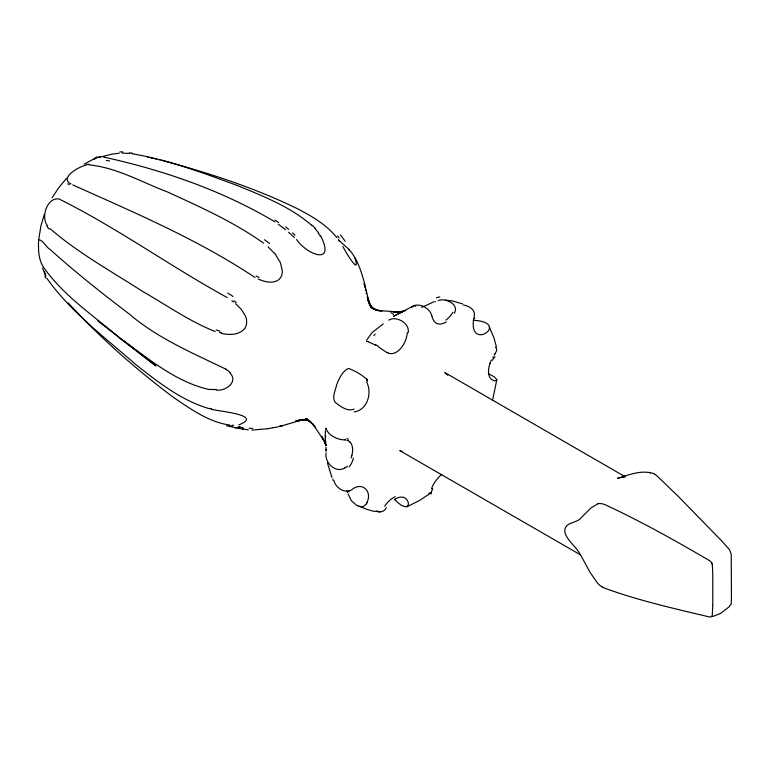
<?xml version="1.0" encoding="UTF-8"?>
<svg xmlns="http://www.w3.org/2000/svg" width="770" height="770" viewBox="0 0 770 770"><rect width="100%" height="100%" fill="white"/><g stroke="black" fill="none" stroke-linecap="round" stroke-linejoin="round"><path stroke-width="1.16" d="M44.429 271.387L45.902 276.507M492.521 400.41L496.852 379.62L494.167 376.78L488.575 373.787M712.779 604.575L712.789 576.518M712.779 605.095L712.308 614.787A7.286 4.87 50.5 0 1 711.875 616.038M731.452 596.182L731.221 554.881A14.88 6.969 68 0 0 731.134 554.025L729.469 549.636L722.289 541.56L678.553 496.64L656.993 475.889A42.225 19.76 68 0 0 656.271 475.321L654.885 474.349M731.452 596.673L731.259 602.766A17.681 8.277 68 0 1 731.125 604.065A8.277 3.869 68 0 1 731.009 604.556L729.623 605.663M488.526 370.341L488.584 369.619M325.469 431.21L325.498 430.882A12.012 1.376 85.3 0 0 325.267 435.666M44.294 214.474L40.945 225.735L38.596 240.202C38.259 249.124 38.336 258.643 43.053 266.555C62.928 295.266 92.949 315.2 119.215 337.568L155.915 365.962L97.809 320.897M496.871 379.88C494.85 382.709 489.412 378.686 489.114 375.635A19.009 10.973 -60.1 0 1 488.863 374.749L488.536 372.411A19.134 11.05 -60 0 1 488.7 368.609L489.325 365.519A19.048 10.896 -60.2 0 1 489.672 364.412L489.97 363.44M38.615 240.105C41.975 238.527 46.412 247.738 50.098 249.432C75.373 272.282 102.169 293.409 129.273 314.035C157.84 338.434 192.452 352.891 225.697 369.08M408.225 332.525L408.331 331.745A15.554 14.091 -26.8 0 0 408.341 331.167C408.668 322.774 396.069 315.536 388.735 320.137M474.089 316.913C476.399 310.281 468.901 305.555 463.194 305.016M473.704 318.799C468.122 352.853 512.166 322.11 473.252 320.31M351.842 455.522L351.688 456.081A19.115 11.155 -59.7 0 1 351.361 457.178L351.101 457.9M325.854 428.572L325.912 428.37A25.593 0.799 -84.6 0 1 325.931 428.957M432.297 489.72L431.007 492.848L428.823 493.175M432.442 489.191L432.644 488.478M366.713 340.09L371.977 332.717L383.287 323.833M367.117 502.165C372.516 490.519 361.236 481.24 351.582 489.874C344.825 494.022 335.393 487.699 333.872 480.442M491.395 360.004L490.384 362.324A19.048 10.665 -60.5 0 0 490.038 363.43M454.329 313.275C459.546 304.275 445.512 297.576 438.265 300.598M366.376 503.85L363.353 506.756L358.685 506.285M492.838 357.309L493.195 356.703M52.09 197.832L58.847 187.534L66.557 178.322M494.138 355.182L494.879 354.036M494.956 353.921L496.804 350.389L496.246 347.982M244.677 328.434L244.379 328.829A12.06 11.935 55 0 1 242.512 330.705C236.737 335.2 228.074 335.008 221.077 333.285M386.425 507.661C384.663 511.28 380.399 513.244 376.819 510.866M411.122 307.625L413.683 305.757M582.466 516.429L591.139 507.805L597.818 503.878M582.178 516.747L579.916 519.067A25.526 17.075 50.5 0 1 578.174 520.289L577.5 520.655A34.833 23.302 50.5 0 1 577.028 520.886L569.531 523.831A34.843 23.312 50.5 0 0 568.404 524.437C558.365 531.406 571.812 542.812 576.384 548.798A39.973 26.748 50.5 0 1 577.308 549.963L578.106 551.041A26.045 17.431 50.5 0 1 580.234 554.294L590.118 572.408L597.337 582.871A14.803 9.904 50.5 0 0 602.332 587.077M729.613 606.433L720.922 613.228L712.808 616.491M344.893 467.794C336.105 473.925 324.074 462.578 326.143 452.847M430.853 492.973L419.246 500.673L406.714 506.795L404.106 506.477L400.698 504.899L394.24 499.307M94.094 159.255L96.991 157.224L100.447 156.888M94.171 159.207L96.933 157.244L84.257 164.106M407.243 506.622C410.593 503.445 406.156 496.592 401.69 497.112A19.115 11.04 -60 0 0 394.952 499.201M354.104 409.101C347.366 411.96 340.638 406.377 335.489 402.643C331.312 397.493 335.614 390.323 336.731 384.615C339.098 378.494 342.342 371.39 348.396 368.378C354.71 370.726 361.072 374.23 366.135 378.792M414.27 305.507L393.518 316.268L402.412 311.898M434.809 301.773L435.464 301.532M400.477 312.418L405.761 310.493M414.395 305.459C421.546 303.621 430.064 308.751 431.883 315.941M279.693 426.455L300.541 420.372L295.459 421.209L307.913 419.178L298.644 420.102L306.2 419.891L302.138 419.429L309.145 420.613L305.488 419.592L310.897 421.902M278.471 426.705L272.965 427.774M272.455 427.87L269.259 428.457M403.336 311.253L397.984 312.225L403.461 311.33L393.374 312.014L398.244 311.86L377.81 310.541L381.862 311.003L373.44 309.001L377.108 310.021L370.139 306.97L375.731 310.108M238.806 424.867C265.024 414.751 215.696 411.093 211.24 409.178M268.826 428.534L268.181 428.649M267.748 428.726L251.867 430.112M623.719 476.9L617.386 478.334C628.07 475.196 639.042 470.508 650.419 472.732M98.627 157.475L111.919 154.173L119.254 153.191M86.548 165.049C80.128 165.848 58.462 178.005 71.013 183.992M216.12 390.024C225.389 391.632 238.902 381.814 229.806 372.767M89.06 164.867C116.684 167.562 141.642 182.163 167.234 191.865C200.219 206.976 233.762 221.924 263.417 243.079M281.522 425.829L282.301 425.839M281.425 425.829L279.837 425.829M122.112 153.086L129.196 153.413M97.405 157.581L96.856 157.523M233.608 425.29L232.261 425.252M344.026 439.882C337.183 439.564 329.483 435.724 326.509 429.785M344.604 439.93L345.191 439.997M103.536 157.07C163.086 170.006 222.338 190.527 274.832 221.789M229.912 425.079C208.824 422.133 190.787 409.149 173.616 397.484C136.405 369.706 101.428 338.723 69.839 304.679M248.296 429.862L242.848 428.986M445.435 300.136L452.163 300.906L462.568 303.881M623.19 476.803L625.019 477.015M379.86 511.896L373.142 511.126L366.847 509.374L356.645 505.341L351.37 500.702L348.04 493.878M131.978 153.721C168.284 159.9 203.068 172.894 237.506 185.589C263.35 196.215 290.3 206.755 311.658 225.321M209.642 389.62C175.801 382.238 148.417 358.454 120.871 338.848M147.513 157.244L148.918 157.494M243.166 429.285L226.601 425.743M150.689 157.821L152.749 158.235M154.25 158.553L156.406 159.034M158.485 159.506L159.515 159.756M161.074 160.122L162.624 160.506M163.134 160.632C209.026 173.058 254.6 187.832 297.403 208.689C311.85 216.216 326.547 224.676 336.817 237.641M209.854 408.822C181.739 400.891 158.293 382.238 135.713 364.508C104.836 337.347 70.744 312.023 46.778 278.191M346.904 440.315L347.809 440.623M238.584 427.889L237.93 427.687M402.219 451.499L399.794 450.604L580.137 554.65M387.127 352.737L378.657 347.01M368.031 341.668L375.895 345.278M367.925 341.63L367.377 341.428M215.177 331.543C189.381 321.321 166.522 305.055 142.527 291.378C111.188 271.194 78.078 252.945 49.819 228.459M624.701 476.37L622.815 475.648L625.125 476.726L444.848 372.574L447.736 375.173M258.142 279.01C264.072 281.599 271.483 283.861 277.566 280.482A10.713 9.885 29 0 0 280.617 277.518L281.089 276.69A12.445 11.483 28.7 0 0 281.907 274.476L282.022 274.005A16.536 15.265 26.6 0 0 282.224 270.337L280.396 262.599L275.439 254.485M310.31 421.585L305.623 418.707L311.754 423.211L309.039 420.555L314.988 426.84L312.553 423.558L323.91 440.594L321.61 436.301L326.066 445.378L324.112 440.19L325.931 445.31M72.727 184.867C134.875 212.867 198.102 239.528 254.986 277.489M602.342 587.048L603.468 587.674A26.093 17.46 50.5 0 0 603.921 587.905C638.06 600.417 673.865 608.521 709.209 616.885A6.102 4.081 50.5 0 0 711.952 616.385M227.246 297.567C170.237 266.362 117.156 227.814 58.992 198.968C46.98 197.12 40.541 217.554 47.586 225.908M278.336 224.234L285.651 229.826M231.866 300.762L233.435 301.946M370.832 306.402L373.546 309.059L369.022 303.592L371.458 306.874L367.858 300.223L370.851 306.47L375.548 309.935M338.415 239.99L348.82 249.249M226.236 369.485L227.458 370.466M235.591 303.688L241.318 309.425L245.149 315.517A17.431 17.209 55.9 0 1 246.631 320.166M288.529 232.242L294.409 237.535M268.124 246.929L274.563 253.426M296.489 239.508C307.211 254.88 335.662 265.785 320.772 236.024M349.927 441.999L350.6 442.74A19.106 11.136 -58.7 0 1 350.985 443.337L351.207 443.645A19.106 11.069 -59.9 0 1 351.861 455.513M495.505 347.097L496.015 347.674M315.007 228.613L318.732 233.031M69.531 304.333L68.27 302.86M349.628 250.163C358.281 260.231 361.89 273.648 365.327 286.142M338.434 239.759L339.349 241.039M342.939 246.525C343.507 248.45 361.063 278.22 355.057 258.094M366.722 379.62L367.049 380.207M489.258 326.817L493.955 337.905L496.342 346.558M711.875 563.409L711.913 563.505A7.382 4.938 50.5 0 1 712.308 565.045M42.562 268.085L45.43 275.439M370.553 305.719L367.223 296.912L369.042 301.725L365.269 286.835M331.937 477.458L327.491 463.078M363.864 283.668L364.2 284.708M347.588 492.454L347.068 490.769M431.951 316.172C432.721 319.897 435.127 324.103 439.449 324.045A19.115 11.03 -60 0 0 446.186 321.927M364.556 285.901L364.999 287.547M326.133 428.303L326.355 429.304M365.404 289.279L365.692 290.608M712.317 565.045L712.375 565.421A18.114 12.118 50.5 0 1 712.423 565.767L712.789 575.768M366.135 293.062L366.25 293.745M325.585 440.401L325.806 444.252M325.508 438.977L325.479 438.351M326.047 449.699L326.085 451.21M650.679 473.088A17.441 8.162 68 0 1 654.866 474.156M712.029 563.361A5.188 3.465 50.5 0 0 709.507 560.627C675.473 540.694 640.823 521.261 605.008 504.668A17.46 11.685 50.5 0 0 597.722 503.667M69.29 184.742A78.184 15.929 8 0 1 67.799 183.828M259.067 277.364A40.897 23.793 21.5 0 1 256.131 275.968M274.688 253.292A51.032 45.979 -80.4 0 1 275.564 254.36M264.514 239.759A88.175 65.806 71.3 0 1 269.548 243.551M86.644 164.424A46.46 30.906 -71.4 0 1 89.147 164.405M373.873 335.595A27.951 3.398 -45 0 1 375.163 334.026M366.78 341.331A25.035 3.244 -9.8 0 1 366.741 341.235M366.722 341.437A22.965 2.349 -0.8 0 1 366.713 341.36M375.548 344.69A20.896 5.428 41.1 0 1 378.349 346.404M388.407 352.901A18.211 11.396 -88 0 1 387.195 352.419M407.378 332.698A19 11.896 -71.5 0 1 388.735 353.286M390.688 312.793A27.441 9.25 -52.1 0 1 393.508 314.632M106.356 160.401A48.231 9.51 20.1 0 1 109.513 160.92M275.092 220.153A171.614 110.36 67.4 0 1 278.653 222.578M285.689 226.919A94.806 45.055 56.2 0 1 288.712 229.364M292.465 232.896A58.818 10.357 46.8 0 1 294.997 235.216M318.27 233.32A56.585 47.066 -13.5 0 1 320.407 236.217M311.821 225.129A88.608 75.402 -50 0 1 315.305 228.295M129.466 152.835A116.694 81.389 -38.3 0 1 132.257 153.172M119.87 151.931A47.413 27.749 -26.4 0 1 122.805 151.902M414.953 306.373A23.456 7.989 14.9 0 1 415.771 306.171M452.924 312.274A18.624 10.79 -60.2 0 1 445.936 320.05M436.455 297.692A24.072 13.437 -37.7 0 1 439.843 296.96M433.693 301.782A25.16 3.85 -24 0 1 421.662 307.297M337.501 235.861A58.135 33.36 74.1 0 1 339.204 237.997M340.388 234.917A43.659 19.596 68.2 0 1 345.124 241.299M348.502 249.355A75.518 47.201 4.4 0 1 349.32 250.26M474.561 317.654A13.36 2.464 -80.3 0 1 474.33 318.693M474.089 318.154A16.103 1.261 -77 0 1 474.195 317.644M494.225 357.79A18.124 3.763 -59.5 0 1 494.898 356.693M492.396 360.293A18.952 7.941 -61.2 0 1 493.676 357.906M48.914 228.94A81.052 47.153 -21.6 0 1 46.922 226.226M219.633 330.975A56.739 41.821 -1.8 0 1 216.187 329.945M221.327 332.659A49.328 40.492 -8.1 0 1 219.354 332.159M246.544 320.57A11.675 11.56 52.1 0 1 244.773 328.501M233.993 300.8A48.366 35.227 51.4 0 1 236.236 302.581M227.833 293.12A63.121 37.422 47.1 0 1 233.031 296.489M366.655 382.064A18.98 15.063 -84.6 0 1 367.213 401.189A18.98 15.063 -84.6 0 1 354.142 411.854M366.953 380.255A17.315 12.31 -35 0 1 367.319 381.41M366.751 378.599A12.532 8.518 -2.1 0 1 367.223 379.504M216.129 389.408A49.492 44.198 -67.5 0 1 209.681 389.37M227.679 370.283A19.029 14.774 24.3 0 1 229.999 372.555M225.745 369.032A23.928 17.104 27.3 0 1 226.293 369.436M325.325 437.995A12.926 1.299 85.7 0 1 325.248 435.936M325.373 440.026A15.208 0.943 86.4 0 1 325.286 438.255M325.469 443.828A22.301 1.29 86.6 0 1 325.556 445.406M325.951 447.014A25.266 2.358 86.2 0 1 326.028 448.92M326.162 450.537A27.989 0.52 87.8 0 1 326.114 449.526M345.605 467.226A13.417 13.263 57.1 0 1 344.931 467.842M347.434 466.043A16.93 15.775 -67.4 0 1 346.442 467.197M353.43 458.092A18.913 15.121 -59.3 0 1 349.166 466.938M347.915 440.459A18.942 11.146 -56.1 0 1 349.811 442.134M346.875 438.457A15.997 8.374 -32.3 0 1 348.223 439.324M345.085 439.689A10.039 1.473 -1.9 0 1 345.672 439.757M325.999 429.131A23.976 3.186 49.6 0 1 326.316 429.256M325.45 437.726A19.086 0.683 -85.5 0 1 325.623 435.993M325.594 432.028A14.668 1.068 88.6 0 1 325.633 431.479M232.444 426.06A58.135 42.36 60.8 0 1 230.076 425.974M239.903 426.686A43.659 29.27 48.8 0 1 234.792 427.899M211.606 408.822A75.518 39.751 -4.1 0 1 210.22 408.466M45.651 278.018A48.106 23.09 25 0 1 44.872 276.305M348.964 491.934A24.958 4.533 75 0 1 348.627 490.837M366.789 503.176A13.36 12.435 8.6 0 1 366.462 503.888M367.203 502.184A16.103 14.053 -23.3 0 1 366.992 502.743M332.948 480.22A22.917 14.303 24 0 1 332.986 479.036M252.685 428.361A56.585 36.075 -28.5 0 1 249.191 428.236M243.272 427.812A88.608 68.338 -51.8 0 1 238.989 426.936M384.663 506.275A18.624 10.722 -59.8 0 1 395.28 496.737M431.469 488.806A19 9.721 -49.6 0 1 441.913 474.281M430.911 494.013A15.554 0.491 -73.4 0 1 431.046 493.454"/></g></svg>
